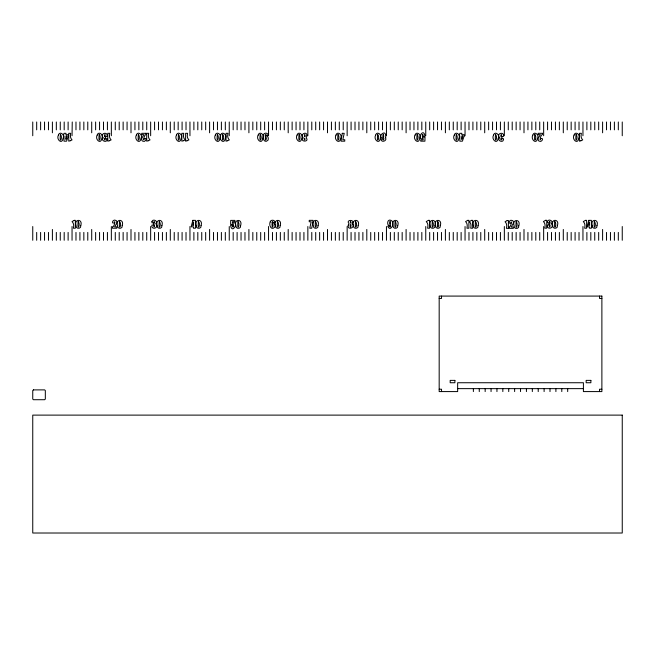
<?xml version="1.0" encoding="UTF-8"?>
<svg xmlns="http://www.w3.org/2000/svg" width="655" height="655" viewBox="0 0 655 655"><rect width="100%" height="100%" fill="white"/><g stroke="black" fill="none" stroke-linecap="round" stroke-linejoin="round"><path stroke-width="0.98" d="M72.05 135.741L72.246 121.986M111.35 135.741L111.35 121.986M150.65 135.741L150.65 121.986M189.95 135.741L189.95 121.986M229.25 135.741L229.25 121.986M268.55 135.741L268.55 121.986M307.85 135.741L307.85 121.986M347.15 135.741L347.15 121.986M386.45 135.741L386.45 121.986M425.75 135.741L425.75 121.986M465.05 135.741L465.05 121.986M504.35 135.741L504.35 121.986M543.65 135.741L543.65 121.986M582.95 135.741L582.95 121.986M622.25 135.741L622.25 121.986M439.177 298.443L441.535 298.443L441.535 296.085M601.88 298.443L599.521 298.443L599.521 296.085M457.649 388.636L583.408 388.636M439.177 389.226L441.535 389.226L441.535 391.584M601.88 389.226L599.521 389.226L599.521 391.584M622.25 226.524L622.25 240.279M618.32 121.986L618.32 129.846M618.32 232.419L618.32 240.279M614.39 121.986L614.39 129.846M614.39 232.419L614.39 240.279M610.46 121.986L610.46 129.846M610.46 232.419L610.46 240.279M606.53 121.986L606.53 129.846M606.53 232.419L606.53 240.279M602.6 121.986L602.6 132.793M602.6 229.471L602.6 240.279M598.67 121.986L598.67 129.846M598.67 232.419L598.67 240.279M594.74 121.986L594.74 129.846M594.74 232.419L594.74 240.279M590.81 121.986L590.81 129.846M590.81 232.419L590.81 240.279M586.88 121.986L586.88 129.846M586.88 232.419L586.88 240.279M582.95 226.524L582.95 240.279M579.02 121.986L579.02 129.846M579.02 232.419L579.02 240.279M575.09 121.986L575.09 129.846M575.09 232.419L575.09 240.279M571.16 121.986L571.16 129.846M571.16 232.419L571.16 240.279M567.688 388.636L567.688 391.584M567.23 121.986L567.23 129.846M567.23 232.419L567.23 240.279M563.3 121.986L563.3 132.793M563.3 229.471L563.3 240.279M561.793 388.636L561.793 391.584M559.37 121.986L559.37 129.846M559.37 232.419L559.37 240.279M555.899 388.636L555.899 391.584M555.44 121.986L555.44 129.846M555.44 232.419L555.44 240.279M551.51 121.986L551.51 129.846M551.51 232.419L551.51 240.279M550.004 388.636L550.004 391.584M547.58 121.986L547.58 129.846M547.58 232.419L547.58 240.279M544.108 388.636L544.108 391.584M543.65 226.524L543.65 240.279M539.72 121.986L539.72 129.846M539.72 232.419L539.72 240.279M538.213 388.636L538.213 391.584M535.79 121.986L535.79 129.846M535.79 232.419L535.79 240.279M532.318 388.636L532.318 391.584M531.86 121.986L531.86 129.846M531.86 232.419L531.86 240.279M527.93 121.986L527.93 129.846M527.93 232.419L527.93 240.279M526.423 388.636L526.423 391.584M524 121.986L524 132.793M524 229.471L524 240.279M520.529 388.636L520.529 391.584M520.07 121.986L520.07 129.846M520.07 232.419L520.07 240.279M516.14 121.986L516.14 129.846M516.14 232.419L516.14 240.279M514.633 388.636L514.633 391.584M512.21 121.986L512.21 129.846M512.21 232.419L512.21 240.279M508.738 388.636L508.738 391.584M508.28 121.986L508.28 129.846M508.28 232.419L508.28 240.279M504.35 226.524L504.35 240.279M502.843 388.636L502.843 391.584M500.42 121.986L500.42 129.846M500.42 232.419L500.42 240.279M496.949 388.636L496.949 391.584M496.49 121.986L496.49 129.846M496.49 232.419L496.49 240.279M492.56 121.986L492.56 129.846M492.56 232.419L492.56 240.279M491.053 388.636L491.053 391.584M488.63 121.986L488.63 129.846M488.63 232.419L488.63 240.279M485.158 388.636L485.158 391.584M484.7 121.986L484.7 132.793M484.7 229.471L484.7 240.279M480.77 121.986L480.77 129.846M480.77 232.419L480.77 240.279M479.264 388.636L479.264 391.584M476.84 121.986L476.84 129.846M476.84 232.419L476.84 240.279M473.368 388.636L473.368 391.584M472.91 121.986L472.91 129.846M472.91 232.419L472.91 240.279M468.98 121.986L468.98 129.846M468.98 232.419L468.98 240.279M465.05 226.524L465.05 240.279M461.12 121.986L461.12 129.846M461.12 232.419L461.12 240.279M457.19 121.986L457.19 129.846M457.19 232.419L457.19 240.279M453.26 121.986L453.26 129.846M453.26 232.419L453.26 240.279M449.33 121.986L449.33 129.846M449.33 232.419L449.33 240.279M445.4 121.986L445.4 132.793M445.4 229.471L445.4 240.279M441.47 121.986L441.47 129.846M441.47 232.419L441.47 240.279M437.54 121.986L437.54 129.846M437.54 232.419L437.54 240.279M433.61 121.986L433.61 129.846M433.61 232.419L433.61 240.279M429.68 121.986L429.68 129.846M429.68 232.419L429.68 240.279M425.75 226.524L425.75 240.279M421.82 121.986L421.82 129.846M421.82 232.419L421.82 240.279M417.89 121.986L417.89 129.846M417.89 232.419L417.89 240.279M413.96 121.986L413.96 129.846M413.96 232.419L413.96 240.279M410.03 121.986L410.03 129.846M410.03 232.419L410.03 240.279M406.1 121.986L406.1 132.793M406.1 229.471L406.1 240.279M402.17 121.986L402.17 129.846M402.17 232.419L402.17 240.279M398.24 121.986L398.24 129.846M398.24 232.419L398.24 240.279M394.31 121.986L394.31 129.846M394.31 232.419L394.31 240.279M390.38 121.986L390.38 129.846M390.38 232.419L390.38 240.279M386.45 226.524L386.45 240.279M382.52 121.986L382.52 129.846M382.52 232.419L382.52 240.279M378.59 121.986L378.59 129.846M378.59 232.419L378.59 240.279M374.66 121.986L374.66 129.846M374.66 232.419L374.66 240.279M370.73 121.986L370.73 129.846M370.73 232.419L370.73 240.279M366.8 121.986L366.8 132.793M366.8 229.471L366.8 240.279M362.87 121.986L362.87 129.846M362.87 232.419L362.87 240.279M358.94 121.986L358.94 129.846M358.94 232.419L358.94 240.279M355.01 121.986L355.01 129.846M355.01 232.419L355.01 240.279M351.08 121.986L351.08 129.846M351.08 232.419L351.08 240.279M347.15 226.524L347.15 240.279M343.22 121.986L343.22 129.846M343.22 232.419L343.22 240.279M339.29 121.986L339.29 129.846M339.29 232.419L339.29 240.279M335.36 121.986L335.36 129.846M335.36 232.419L335.36 240.279M331.43 121.986L331.43 129.846M331.43 232.419L331.43 240.279M327.5 121.986L327.5 132.793M327.5 229.471L327.5 240.279M323.57 121.986L323.57 129.846M323.57 232.419L323.57 240.279M319.64 121.986L319.64 129.846M319.64 232.419L319.64 240.279M315.71 121.986L315.71 129.846M315.71 232.419L315.71 240.279M311.78 121.986L311.78 129.846M311.78 232.419L311.78 240.279M307.85 226.524L307.85 240.279M303.92 121.986L303.92 129.846M303.92 232.419L303.92 240.279M299.99 121.986L299.99 129.846M299.99 232.419L299.99 240.279M296.06 121.986L296.06 129.846M296.06 232.419L296.06 240.279M292.13 121.986L292.13 129.846M292.13 232.419L292.13 240.279M288.2 121.986L288.2 132.793M288.2 229.471L288.2 240.279M284.27 121.986L284.27 129.846M284.27 232.419L284.27 240.279M280.34 121.986L280.34 129.846M280.34 232.419L280.34 240.279M276.41 121.986L276.41 129.846M276.41 232.419L276.41 240.279M272.48 121.986L272.48 129.846M272.48 232.419L272.48 240.279M268.55 226.524L268.55 240.279M264.62 121.986L264.62 129.846M264.62 232.419L264.62 240.279M260.69 121.986L260.69 129.846M260.69 232.419L260.69 240.279M256.76 121.986L256.76 129.846M256.76 232.419L256.76 240.279M252.83 121.986L252.83 129.846M252.83 232.419L252.83 240.279M248.9 121.986L248.9 132.793M248.9 229.471L248.9 240.279M244.97 121.986L244.97 129.846M244.97 232.419L244.97 240.279M241.04 121.986L241.04 129.846M241.04 232.419L241.04 240.279M237.11 121.986L237.11 129.846M237.11 232.419L237.11 240.279M233.18 121.986L233.18 129.846M233.18 232.419L233.18 240.279M229.25 226.524L229.25 240.279M225.32 121.986L225.32 129.846M225.32 232.419L225.32 240.279M221.39 121.986L221.39 129.846M221.39 232.419L221.39 240.279M217.46 121.986L217.46 129.846M217.46 232.419L217.46 240.279M213.53 121.986L213.53 129.846M213.53 232.419L213.53 240.279M209.6 121.986L209.6 132.793M209.6 229.471L209.6 240.279M205.67 121.986L205.67 129.846M205.67 232.419L205.67 240.279M201.74 121.986L201.74 129.846M201.74 232.419L201.74 240.279M197.81 121.986L197.81 129.846M197.81 232.419L197.81 240.279M193.88 121.986L193.88 129.846M193.88 232.419L193.88 240.279M189.95 226.524L189.95 240.279M186.02 121.986L186.02 129.846M186.02 232.419L186.02 240.279M182.09 121.986L182.09 129.846M182.09 232.419L182.09 240.279M178.16 121.986L178.16 129.846M178.16 232.419L178.16 240.279M174.23 121.986L174.23 129.846M174.23 232.419L174.23 240.279M170.3 121.986L170.3 132.793M170.3 229.471L170.3 240.279M166.37 121.986L166.37 129.846M166.37 232.419L166.37 240.279M162.44 121.986L162.44 129.846M162.44 232.419L162.44 240.279M158.51 121.986L158.51 129.846M158.51 232.419L158.51 240.279M154.58 121.986L154.58 129.846M154.58 232.419L154.58 240.279M150.65 226.524L150.65 240.279M146.72 121.986L146.72 129.846M146.72 232.419L146.72 240.279M142.79 121.986L142.79 129.846M142.79 232.419L142.79 240.279M138.86 121.986L138.86 129.846M138.86 232.419L138.86 240.279M134.93 121.986L134.93 129.846M134.93 232.419L134.93 240.279M131 121.986L131 132.793M131 229.471L131 240.279M127.07 121.986L127.07 129.846M127.07 232.419L127.07 240.279M123.14 121.986L123.14 129.846M123.14 232.419L123.14 240.279M119.21 121.986L119.21 129.846M119.21 232.419L119.21 240.279M115.28 121.986L115.28 129.846M115.28 232.419L115.28 240.279M111.35 226.524L111.35 240.279M107.42 121.986L107.42 129.846M107.42 232.419L107.42 240.279M103.49 121.986L103.49 129.846M103.49 232.419L103.49 240.279M99.56 121.986L99.56 129.846M99.56 232.419L99.56 240.279M95.63 121.986L95.63 129.846M95.63 232.419L95.63 240.279M91.7 121.986L91.7 132.793M91.7 229.471L91.7 240.279M87.77 121.986L87.77 129.846M87.77 232.419L87.77 240.279M83.84 121.986L83.84 129.846M83.84 232.419L83.84 240.279M79.91 121.986L79.91 129.846M79.91 232.419L79.91 240.279M75.98 121.986L75.98 129.846M75.98 232.419L75.98 240.279M72.05 226.524L72.05 240.279M68.12 121.986L68.12 129.846M68.12 232.419L68.12 240.279M64.19 121.986L64.19 129.846M64.19 232.419L64.19 240.279M60.26 121.986L60.26 129.846M60.26 232.419L60.26 240.279M56.33 121.986L56.33 129.846M56.33 232.419L56.33 240.279M52.4 121.986L52.4 132.793M52.4 229.471L52.4 240.279M48.47 121.986L48.47 129.846M48.47 232.419L48.47 240.279M44.54 121.986L44.54 129.846M44.54 232.419L44.54 240.279M40.61 121.986L40.61 129.846M40.61 232.419L40.61 240.279M36.68 121.986L36.68 129.846M36.68 232.419L36.68 240.279M32.75 121.986L32.75 135.741M32.75 226.524L32.75 240.279M112.488 227.089L112.488 228.21L116.803 228.21L116.803 226.867L114.658 226.867L116.893 222.937L116.639 221.087A1.891 1.891 0 0 0 115.64 220.342C113.274 218.729 110.589 224.026 114.248 223.019C115.444 218.377 114.781 226.818 112.488 227.089M146.049 133.309L146.049 134.431C143.748 134.693 143.093 143.134 144.288 138.492C147.94 137.484 145.263 142.782 142.896 141.169A1.891 1.891 0 0 1 141.889 140.424L141.644 138.573L143.879 134.643L141.734 134.643L141.734 133.309L146.049 133.309M509.058 227.236L509.058 228.358L513.373 228.358L513.373 227.015L511.227 227.015L513.471 223.093L513.217 221.234A1.891 1.891 0 0 0 512.21 220.489C509.844 218.885 507.167 224.182 510.818 223.175C512.014 218.533 511.358 226.966 509.058 227.236M542.496 133.309L542.496 134.431C540.195 134.693 539.54 143.134 540.735 138.492C544.387 137.484 541.71 142.782 539.343 141.169A1.891 1.891 0 0 1 538.336 140.424L538.091 138.573L540.326 134.643L538.181 134.643L538.181 133.309L542.496 133.309M233.327 225.975C233.589 228.177 231.944 226.671 232.558 225.295L230.593 225.295C232.124 235.284 239.755 220.563 232.476 222.987L232.476 221.652L234.908 221.652L234.908 220.391L230.699 220.391L230.617 224.354L232.558 224.354L233.115 223.691L233.327 225.975M422.311 134.652L422.508 137.861L423.065 137.206L425.005 137.206L424.923 141.169L420.715 141.169L420.715 139.908L423.146 139.908L423.146 138.573C415.868 140.989 423.498 126.276 425.029 136.256L423.065 136.256L423.015 134.684L422.311 134.652M263.474 134.897C261.967 138.058 264.555 143.813 267.969 140.244C269.025 138.5 267.576 134.341 265.398 136.543C264.694 135.405 266.176 133.194 266.184 135.397L268.149 135.397C268.525 132.662 263.777 132.326 263.474 134.897M390.478 226.229L390.11 227.146L389.692 226.122L387.735 226.122C390.323 233.106 396.005 222.012 390.724 220.252C386.45 218.606 386.917 227.825 390.478 224.976L390.478 226.229M270.196 221.93C268.673 225.099 271.276 230.847 274.682 227.277C275.73 225.533 274.298 221.382 272.112 223.576C271.399 222.446 272.898 220.227 272.898 222.438L274.863 222.438C275.239 219.695 270.49 219.368 270.196 221.93M385.639 137.706C387.342 141.357 380.825 142.888 380.932 139.081L382.897 139.081C382.897 141.284 384.387 139.065 383.683 137.935C375.086 139.048 386.851 126.39 385.639 137.706M58.418 135.11C55.863 139.4 62.225 144.919 63.019 138.508C65.525 134.84 59.499 130.607 58.418 135.11M80.753 225.631C81.629 229.135 75.423 229.25 76.127 225.754C73.622 218.557 83.226 218.655 80.753 225.631M97.169 135.118C94.615 139.4 100.976 144.927 101.771 138.508C104.276 134.848 98.258 130.607 97.169 135.118M122.19 225.631C123.066 229.135 116.868 229.25 117.564 225.754C115.059 218.557 124.663 218.655 122.19 225.631M136.363 135.11C133.808 139.4 140.17 144.919 140.964 138.508C143.47 134.84 137.452 130.607 136.363 135.11M161.883 225.631C162.759 229.135 156.561 229.25 157.257 225.754C154.752 218.557 164.356 218.655 161.883 225.631M176.465 135.11C173.911 139.4 180.272 144.919 181.067 138.508C183.572 134.84 177.546 130.607 176.465 135.11M201.044 225.631C201.92 229.135 195.714 229.25 196.418 225.754C193.913 218.557 203.517 218.655 201.044 225.631M215.331 135.11C212.769 139.4 219.138 144.919 219.933 138.508C222.438 134.84 216.412 130.607 215.331 135.11M220.661 135.11C218.099 139.4 224.469 144.919 225.263 138.508C227.768 134.84 221.742 130.607 220.661 135.11M240.59 225.672C241.458 229.176 235.26 229.291 235.964 225.795C233.458 218.606 243.054 218.704 240.59 225.672M258.16 135.118C255.606 139.4 261.967 144.927 262.761 138.508C265.267 134.848 259.249 130.607 258.16 135.118M280.16 225.631C281.036 229.135 274.83 229.25 275.534 225.754C273.029 218.557 282.632 218.655 280.16 225.631M297.059 135.11C294.504 139.4 300.866 144.919 301.66 138.508C304.166 134.84 298.148 130.607 297.059 135.11M318.043 225.631C318.911 229.135 312.713 229.25 313.409 225.754C310.912 218.557 320.508 218.655 318.043 225.631M335.974 135.11C333.42 139.4 339.781 144.919 340.575 138.508C343.081 134.84 337.063 130.607 335.974 135.11M358.179 225.631C359.046 229.135 352.849 229.25 353.544 225.754C351.047 218.557 360.643 218.655 358.179 225.631M375.651 135.11C373.096 139.4 379.466 144.919 380.26 138.508C382.766 134.84 376.74 130.607 375.651 135.11M397.741 225.631C398.617 229.135 392.419 229.25 393.115 225.754C390.609 218.557 400.213 218.655 397.741 225.631M415.057 135.11C412.503 139.4 418.873 144.919 419.658 138.508C422.172 134.84 416.146 130.607 415.057 135.11M434.961 225.631C435.837 229.135 429.631 229.25 430.335 225.754C427.83 218.557 437.434 218.655 434.961 225.631M440.291 225.631C441.167 229.135 434.961 229.25 435.665 225.754C433.16 218.557 442.764 218.655 440.291 225.631M454.259 135.11C451.704 139.4 458.066 144.919 458.86 138.508C461.366 134.84 455.348 130.607 454.259 135.11M478.068 225.631C478.944 229.135 472.738 229.25 473.442 225.754C470.937 218.557 480.541 218.655 478.068 225.631M493.534 135.118C490.98 139.4 497.342 144.927 498.136 138.508C500.641 134.848 494.623 130.607 493.534 135.118M518.768 225.778C519.636 229.283 513.438 229.397 514.142 225.901C511.637 218.713 521.233 218.811 518.768 225.778M532.81 135.11C530.255 139.4 536.625 144.919 537.419 138.508C539.925 134.84 533.899 130.607 532.81 135.11M557.397 225.59C558.273 229.094 552.067 229.201 552.771 225.705C550.265 218.516 559.869 218.614 557.397 225.59M574.05 135.11C571.496 139.4 577.857 144.919 578.652 138.508C581.157 134.84 575.131 130.607 574.05 135.11M596.967 225.631C597.843 229.135 591.645 229.25 592.341 225.754C589.836 218.557 599.44 218.655 596.967 225.631M307.007 135.683L306.212 137.763C309.971 142.34 299.212 142.045 303.232 137.763C299.163 134.643 307.138 130.41 307.007 135.683M348.231 225.156C347.084 230.978 356.279 227.408 351.972 223.748C356.001 219.466 345.234 219.171 349 223.748L348.231 225.156M305.05 136.183C303.633 138.811 304.96 131.147 305.05 136.183M350.188 224.943C349.95 230.765 352.169 223.363 350.188 224.943M107.101 139.409C107.191 143.412 99.904 140.473 103.359 137.763L102.696 137.272C100.166 132.777 108.411 131.516 107.101 136.428L105.144 136.428C105.725 131.614 102.86 137.206 105.611 137.01L105.611 138.148C103.154 137.525 105.283 142.25 105.144 138.737L107.101 138.737L107.101 139.409M151.96 221.595L151.927 222.782L153.892 222.782C153.745 219.269 155.874 223.994 153.417 223.363L153.417 224.509C156.177 224.313 153.303 229.897 153.892 225.083L151.927 225.083C150.625 230.003 158.87 228.742 156.34 224.247L155.669 223.756C158.862 221.357 152.754 218.18 151.96 221.595M503.466 139.409C503.556 143.412 496.269 140.473 499.724 137.763L499.061 137.272C496.531 132.777 504.776 131.516 503.466 136.428L501.509 136.428C502.09 131.614 499.225 137.206 501.976 137.01L501.976 138.148C499.528 137.525 501.648 142.25 501.509 138.737L503.466 138.737L503.466 139.409M547.474 221.546L547.441 222.733L549.406 222.733C549.258 219.22 551.387 223.944 548.931 223.322L548.931 224.469C551.682 224.272 548.816 229.856 549.406 225.042L547.441 225.042C546.139 229.962 554.384 228.701 551.854 224.206L551.183 223.707C554.376 221.316 548.268 218.14 547.474 221.546M265.422 137.493C264.71 143.838 267.977 136.404 265.422 137.493M272.136 224.526C271.653 231.059 274.461 223.109 272.136 224.526M383.683 136.625C381.971 139.982 383.462 129.878 383.683 136.625M390.478 223.666C388.783 227.015 390.257 216.887 390.478 223.666M60.424 134.529C59.22 145.623 63.117 137.059 60.424 134.529M78.158 221.57C76.954 232.607 80.868 224.182 78.158 221.57M99.175 134.537C97.972 145.623 101.877 137.067 99.175 134.537M119.595 221.57C118.399 232.607 122.313 224.182 119.595 221.57M138.369 134.529C137.165 145.623 141.071 137.059 138.369 134.529M159.288 221.57C158.084 232.607 162.006 224.182 159.288 221.57M178.471 134.529C177.268 145.623 181.165 137.059 178.471 134.529M198.449 221.57C197.245 232.607 201.159 224.182 198.449 221.57M217.329 134.529C216.134 145.623 220.031 137.059 217.329 134.529M222.667 134.529C221.464 145.623 225.361 137.059 222.667 134.529M237.994 221.619C236.791 232.648 240.704 224.231 237.994 221.619M260.166 134.537C258.962 145.623 262.868 137.067 260.166 134.537M277.564 221.57C276.361 232.607 280.274 224.182 277.564 221.57M299.065 134.529C297.861 145.623 301.767 137.059 299.065 134.529M315.448 221.57C314.244 232.607 318.158 224.182 315.448 221.57M337.98 134.529C336.776 145.623 340.682 137.059 337.98 134.529M355.583 221.57C354.38 232.607 358.293 224.182 355.583 221.57M377.657 134.529C376.453 145.623 380.358 137.059 377.657 134.529M395.145 221.57C393.95 232.607 397.863 224.182 395.145 221.57M417.063 134.529C415.86 145.623 419.765 137.059 417.063 134.529M432.365 221.57C431.162 232.607 435.076 224.182 432.365 221.57M437.696 221.57C436.492 232.607 440.406 224.182 437.696 221.57M456.265 134.529C455.061 145.623 458.967 137.059 456.265 134.529M475.473 221.57C474.269 232.607 478.183 224.182 475.473 221.57M495.54 134.537C494.337 145.623 498.242 137.067 495.54 134.537M516.173 221.726C514.969 232.754 518.883 224.338 516.173 221.726M534.816 134.529C533.612 145.623 537.518 137.059 534.816 134.529M554.801 221.529C553.598 232.566 557.511 224.141 554.801 221.529M576.056 134.529C574.853 145.623 578.75 137.059 576.056 134.529M594.38 221.57C593.176 232.607 597.09 224.182 594.38 221.57M304.403 138.361C303.715 141.848 306.163 138.59 304.403 138.361M350.875 222.602C349.835 225.017 350.523 219.016 350.875 222.602M33.413 389.889L32.75 390.552L32.75 399.051L33.413 399.714L44.663 399.714L45.326 399.051L45.326 390.552L44.663 389.889L33.413 389.889M312.975 222.061L311.723 228.21L309.774 228.21L311.166 221.758L309.226 221.758L309.226 220.35L312.975 220.35L312.975 222.061M342.27 133.309L341.018 141.169L344.759 141.169L344.759 139.752L342.827 139.752L344.219 133.309L342.27 133.309M66.818 136.027L65.95 139.376L65.95 136.027L66.818 136.027M193.487 222.135L192.627 225.484L193.487 225.484L193.487 222.135M462.659 136.027L461.791 139.376L461.791 136.027L462.659 136.027M589.418 222.135L588.55 225.484L589.418 225.484L589.418 222.135M68.276 136.027L66.581 141.169L63.985 141.169L63.985 136.027L63.429 136.027L63.985 133.309L65.95 133.309L65.95 134.693L68.276 134.693L68.276 136.027M192.857 220.35L191.162 226.827L193.487 226.827L193.487 228.21L195.452 228.21L195.452 226.827L196.009 226.827L196.009 225.484L195.452 225.484L195.452 220.35L192.857 220.35M464.125 136.027L462.43 141.169L459.826 141.169L459.826 136.027L459.27 136.027L459.826 133.309L461.791 133.309L461.791 134.693L464.125 134.693L464.125 136.027M588.779 220.35L587.085 226.827L589.418 226.827L589.418 228.21L591.375 228.21L591.375 226.827L591.94 226.827L591.94 225.484L591.375 225.484L591.375 220.35L588.779 220.35M70.314 140.727L68.75 141.169L68.75 133.309L70.707 133.309C69.946 136.805 70.699 138.418 72.066 139.908L70.314 140.727M109.377 140.735L107.805 141.169L107.805 133.309L109.77 133.309C109.008 136.805 109.753 138.426 111.121 139.908L109.377 140.735M148.292 140.727L146.72 141.169L146.72 133.309L148.685 133.309C147.915 136.805 148.669 138.418 150.036 139.908L148.292 140.727M74.212 220.35L72.05 221.603C73.417 223.093 74.171 224.714 73.401 228.21L75.366 228.21L75.366 220.35L74.212 220.35M183.4 140.727L181.828 141.169L181.828 133.309L183.793 133.309C183.032 136.805 183.777 138.418 185.144 139.908L183.4 140.727M187.183 140.727L185.619 141.169L185.619 133.309L187.576 133.309C186.814 136.805 187.559 138.418 188.935 139.908L187.183 140.727M227.588 140.727L226.024 141.169L226.024 133.309L227.981 133.309C227.219 136.805 227.973 138.418 229.34 139.908L227.588 140.727M428.419 220.35L426.258 221.603C427.625 223.093 428.378 224.714 427.609 228.21L429.574 228.21L429.574 220.35L428.419 220.35M467.735 220.35L465.574 221.603C466.95 223.093 467.695 224.714 466.933 228.21L468.89 228.21L468.89 220.35L467.735 220.35M471.526 220.35L469.365 221.603C470.732 223.093 471.477 224.714 470.716 228.21L472.681 228.21L472.681 220.35L471.526 220.35M580.977 140.727L579.413 141.169L579.413 133.309L581.378 133.309C580.608 136.805 581.362 138.418 582.729 139.908L580.977 140.727M507.232 220.498L505.07 221.758C506.438 223.24 507.191 224.861 506.421 228.358L508.386 228.358L508.386 220.498L507.232 220.498M545.582 220.301L543.421 221.562C544.788 223.052 545.541 224.665 544.78 228.161L546.737 228.161L546.737 220.301L545.582 220.301M585.464 220.35L583.302 221.603C584.669 223.093 585.414 224.714 584.653 228.21L586.618 228.21L586.618 220.35L585.464 220.35M601.88 296.085L439.177 296.085L439.177 391.584L457.649 391.584L457.649 382.741L583.408 382.741L583.408 391.584L601.88 391.584L601.88 296.085M454.897 380.383L450.182 380.383L450.182 382.741L454.897 382.741L454.897 380.383M590.875 380.383L586.159 380.383L586.159 382.741L590.875 382.741L590.875 380.383M622.25 415.114L32.75 415.114L32.75 533.014L622.25 533.014L622.25 415.114"/></g></svg>
